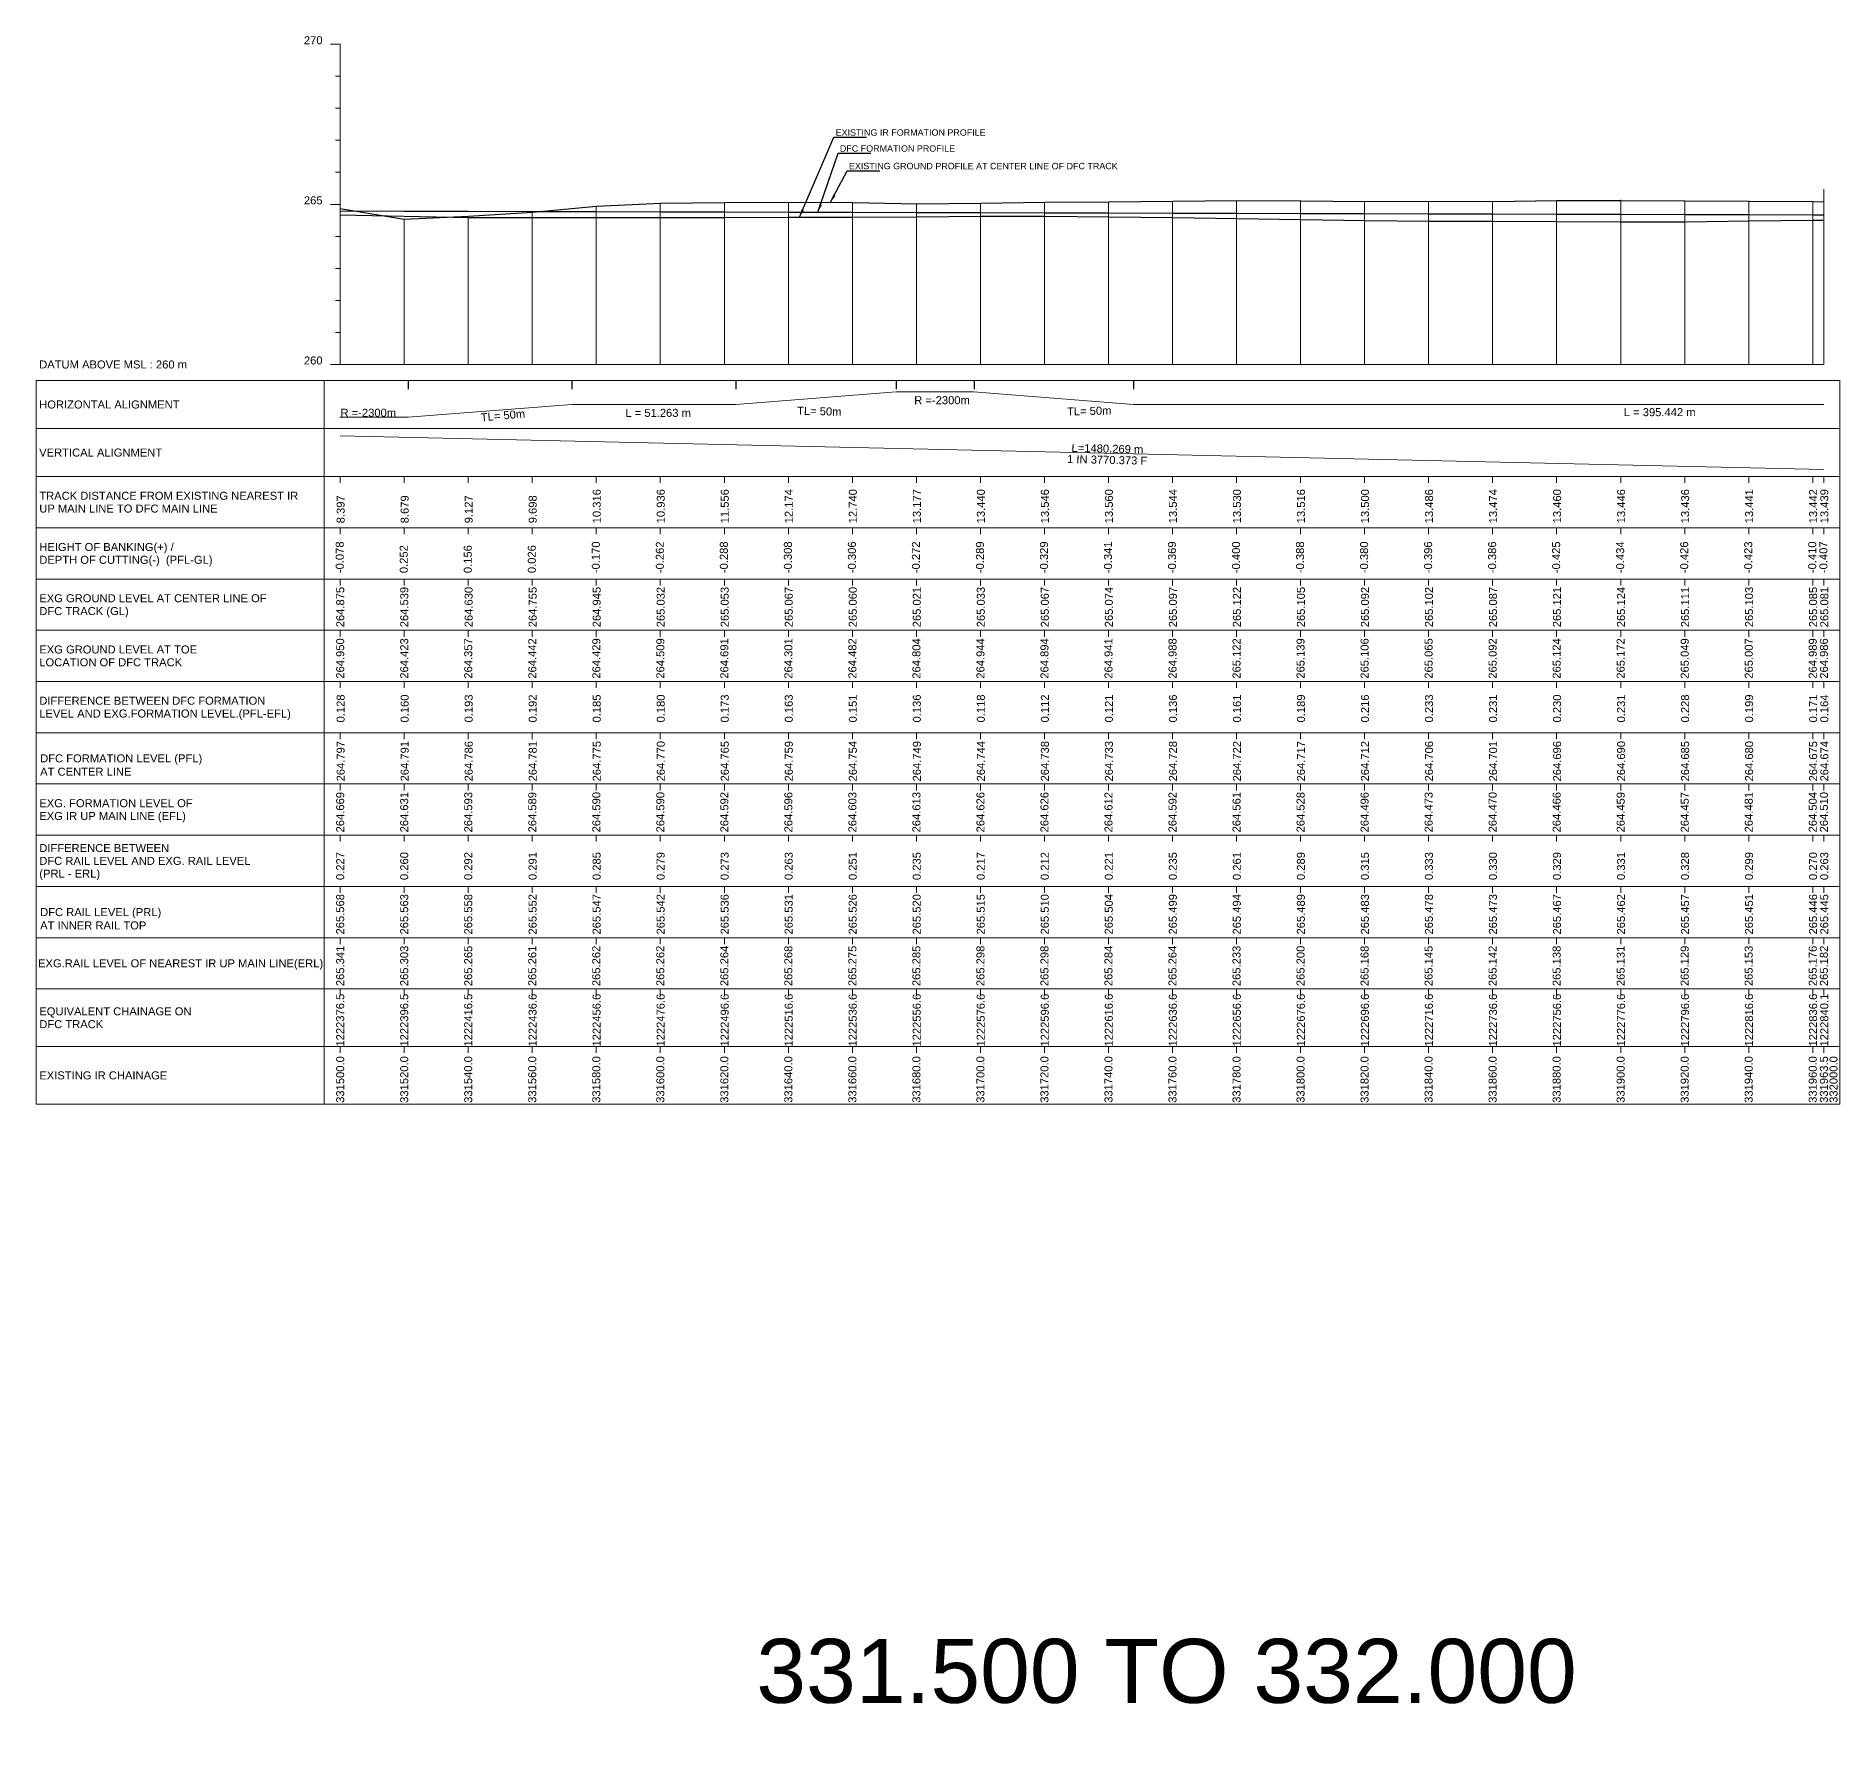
# Model space of a CAD drawing. Header units: metres. Extents: x -117481 to 30159, y 3176 to 3713.
# Drawn here: x 24905 to 25469, y 3176 to 3707 of the extents above; entities that cross this region are included whole.
import ezdxf
from ezdxf.enums import TextEntityAlignment as Align

# ---------------------------------------------------------------- set-up
doc = ezdxf.new("R2010")
doc.units = ezdxf.units.M
doc.header["$MEASUREMENT"] = 0
for name, color, linetype, lineweight in [('Horizontal Alignment', 7, 'Continuous', 0), ('LS DATUM', 7, 'Continuous', 0), ('LS DATUM X', 7, 'Continuous', 0), ('LS DATUM Y', 7, 'Continuous', 0), ('LS DIFF. EXG.RL & PRO. RL', 10, 'Continuous', 0), ('LS DIFF. PFL & EFL', 10, 'Continuous', 0), ('LS EXG FL', 7, 'Continuous', 0), ('LS EXG GL AT PRO TOE', 7, 'Continuous', 0), ('LS EXG IR CH', 7, 'Continuous', 0), ('LS EXG RL', 7, 'Continuous', 0), ('LS EXG. FL', 7, 'Continuous', 0), ('LS EXG. GL', 7, 'Continuous', 0), ('LS EXG. GL AT PRO. TOE', 7, 'Continuous', 0), ('LS EXG. IR CH', 7, 'Continuous', 0), ('LS EXG. RL', 7, 'Continuous', 0), ('LS FRAME', 7, 'Continuous', 0), ('LS HORIZONTAL ALIGNMENT', 10, 'Continuous', 0), ('LS PRL-ERL', 10, 'Continuous', 0), ('LS PRO DFCC CHAINAGE', 10, 'Continuous', 0), ('LS PRO RAIL LEVEL', 10, 'Continuous', 0), ('LS PRO. CUT & FILL', 10, 'Continuous', 0), ('LS PRO. DFCC CH', 10, 'Continuous', 0), ('LS PRO. FL', 10, 'Continuous', 0), ('LS PRO. RL', 10, 'Continuous', 0), ('LS PROFILE EXG FL', 7, 'Continuous', 25), ('LS PROFILE EXG GL', 7, 'Continuous', 30), ('LS PROFILE PRO FL', 1, 'Continuous', 30), ('LS TICKS', 7, 'Continuous', 0), ("LS TRACK CENTER's", 10, 'Continuous', 0), ('LS VERTICAL ALIGNMENT', 10, 'Continuous', 0), ('Profile Existing GL', 7, 'Continuous', 0), ('Profile Grid', 7, 'Continuous', 0)]:
    doc.layers.add(name, color=color, linetype=linetype, lineweight=lineweight)
doc.layers.add('ref text', color=3, linetype='Continuous')
doc.styles.get("Standard").update_dxf_attribs({"font": 'arial.ttf'})
doc.styles.add('Style-Arial', font='arial.ttf')
doc.styles.add('StyleArial', font='arial.ttf')
doc.dimstyles.get("Standard").update_dxf_attribs({"dimtxt": 5, "dimasz": 0.18, "dimexe": 0.18, "dimexo": 0.0625, "dimgap": 0.09, "dimtad": 0, "dimtih": 1, "dimtoh": 1, "dimdec": 4, "dimzin": 0, "dimdsep": 46, "dimtxsty": 'Standard', "dimcen": 0.09, "dimadec": 0, "dimazin": 0, "dimtfac": 1, "dimtdec": 4, "dimtofl": 0, "dimtmove": 0, "dimatfit": 3, "dimfxl": 1, "dimtolj": 1, "dimtzin": 0, "dimarcsym": 0})

# ---------------------------------------------------------------- blocks, each defined once
blk = doc.blocks.new('A$C83a34831')
at = {"color": 1}
for s, p in [('8.397', (0, 0)), ('8.679', (20, 0)), ('9.127', (40, 0)), ('9.698', (60, 0)), ('10.316', (80, 0)), ('10.936', (100, 0)), ('11.556', (120, 0)), ('12.174', (140, 0)), ('12.740', (160, 0)), ('13.177', (180, 0)), ('13.440', (200, 0)), ('13.546', (220, 0)), ('13.560', (240, 0)), ('13.544', (260, 0)), ('13.530', (280, 0)), ('13.516', (300, 0)), ('13.500', (320, 0)), ('13.486', (340, 0)), ('13.474', (360, 0)), ('13.460', (380, 0)), ('13.446', (400, 0)), ('13.436', (420, 0)), ('13.441', (440, 0)), ('13.442', (460, 0)), ('13.439', (463.49, 0))]:
    blk.add_text(s, height=2.5, rotation=90, dxfattribs=at).set_placement(p)

msp = doc.modelspace()

# ---------------------------------------------------------------- linework, layer by layer
at = {"color": 0}
for p, q in [((25021.27, 3599.28), (25021.27, 3596.54)), ((25072.37, 3599.28), (25072.37, 3596.54)), ((25123.64, 3599.28), (25123.64, 3596.54)), ((25173.64, 3599.28), (25173.64, 3596.54)), ((25198.04, 3599.28), (25198.04, 3596.54)), ((25247.84, 3599.28), (25247.84, 3596.54))]:
    msp.add_line(p, q, dxfattribs=at)
at = {"color": 0, "lineweight": 30}
msp.add_lwpolyline([(25000, 3653.03), (25020, 3649.67), (25040.1, 3650.58), (25060.1, 3651.83), (25080.1, 3653.73), (25100.1, 3654.6), (25120.1, 3654.81), (25140.1, 3654.95), (25160.1, 3654.88), (25180.1, 3654.49), (25200.1, 3654.61), (25220.1, 3654.95), (25240.1, 3655.02), (25260.1, 3655.25), (25280.1, 3655.5), (25300.1, 3655.33), (25320.1, 3655.2), (25340.1, 3655.3), (25360.1, 3655.15), (25380.1, 3655.49), (25400.1, 3655.52), (25420.1, 3655.39), (25440.1, 3655.31), (25460.1, 3655.13), (25463.6, 3655.09)], dxfattribs=at)
at = {"color": 1, "lineweight": 30}
msp.add_lwpolyline([(25000, 3652.25), (25020, 3652.19), (25040, 3652.14), (25060, 3652.09), (25080, 3652.03), (25100, 3651.98), (25120, 3651.93), (25140, 3651.87), (25160, 3651.82), (25180, 3651.77), (25200, 3651.72), (25220, 3651.66), (25240, 3651.61), (25260, 3651.56), (25280, 3651.5), (25300, 3651.45), (25320, 3651.4), (25340, 3651.34), (25360, 3651.29), (25380, 3651.24), (25400, 3651.18), (25420, 3651.13), (25440, 3651.08), (25460, 3651.03), (25463.49, 3651.02)], dxfattribs=at)
at = {"color": 0, "lineweight": 25}
msp.add_lwpolyline([(25000, 3650.97), (25020, 3650.59), (25040.1, 3650.21), (25060.1, 3650.17), (25080.1, 3650.18), (25100.1, 3650.18), (25120.1, 3650.2), (25140.1, 3650.24), (25160.1, 3650.31), (25180.1, 3650.41), (25200.1, 3650.54), (25220.1, 3650.54), (25240.1, 3650.4), (25260.1, 3650.2), (25280.1, 3649.89), (25300.1, 3649.56), (25320.1, 3649.24), (25340.1, 3649.01), (25360.1, 3648.98), (25380.1, 3648.94), (25400.1, 3648.87), (25420.1, 3648.85), (25440.1, 3649.09), (25460.1, 3649.32), (25463.6, 3649.38)], dxfattribs=at)
at = {"layer": 'LS DATUM X', "color": 7, "linetype": 'Continuous', "lineweight": 0}
msp.add_line((25000, 3604.28), (25463.5, 3604.28), dxfattribs=at)
at = {"layer": 'LS DATUM Y', "color": 7, "linetype": 'Continuous', "lineweight": 0}
for p, q in [((24997, 3704.28), (25000, 3704.28)), ((24997, 3704.28), (25000, 3704.28)), ((25000, 3604.28), (25000, 3704.28)), ((24998.5, 3694.28), (25000, 3694.28)), ((24998.5, 3684.28), (25000, 3684.28)), ((24998.5, 3674.28), (25000, 3674.28)), ((24998.5, 3664.28), (25000, 3664.28)), ((24997, 3654.28), (25000, 3654.28)), ((24998.5, 3644.28), (25000, 3644.28)), ((24998.5, 3634.28), (25000, 3634.28)), ((24998.5, 3624.28), (25000, 3624.28)), ((24998.5, 3614.28), (25000, 3614.28)), ((24997, 3604.28), (25000, 3604.28))]:
    msp.add_line(p, q, dxfattribs=at)
at = {"layer": 'LS FRAME'}
for points in [[(24995, 3373.28), (24905, 3373.28), (24905, 3599.28)], [(24905, 3599.28), (24995, 3599.28)], [(24995, 3584.28), (24905, 3584.28)], [(24995, 3569.28), (24905, 3569.28)], [(24995, 3553.28), (24905, 3553.28)], [(24905, 3553.28), (24995, 3553.28)], [(24995, 3537.28), (24905, 3537.28)], [(24905, 3537.28), (24995, 3537.28)], [(24995, 3521.28), (24905, 3521.28)], [(24905, 3521.28), (24995, 3521.28)], [(24995, 3505.28), (24905, 3505.28)], [(24995, 3489.28), (24905, 3489.28)], [(24905, 3489.28), (24995, 3489.28)], [(24995, 3473.28), (24905, 3473.28)], [(24905, 3473.28), (24995, 3473.28)], [(24995, 3457.28), (24905, 3457.28)], [(24905, 3457.28), (24995, 3457.28)], [(24995, 3441.28), (24905, 3441.28)], [(24905, 3441.28), (24995, 3441.28)], [(24995, 3425.28), (24905, 3425.28)], [(24995, 3409.28), (24905, 3409.28)], [(24995, 3391.28), (24905, 3391.28)]]:
    msp.add_lwpolyline(points, dxfattribs=at)
at = {"layer": 'LS FRAME', "color": 7, "linetype": 'Continuous', "lineweight": 0, "flags": 128}
for points in [[(24995, 3584.28), (25468.5, 3584.28), (25468.5, 3599.28), (24995, 3599.28), (24995, 3584.28)], [(24995, 3569.28), (25468.5, 3569.28), (25468.5, 3584.28), (24995, 3584.28), (24995, 3569.28)], [(24995, 3553.28), (25468.5, 3553.28), (25468.5, 3569.28), (24995, 3569.28), (24995, 3553.28)], [(24995, 3537.28), (25468.5, 3537.28), (25468.5, 3553.28), (24995, 3553.28), (24995, 3537.28)], [(24995, 3521.28), (25468.5, 3521.28), (25468.5, 3537.28), (24995, 3537.28), (24995, 3521.28)], [(24995, 3505.28), (25468.5, 3505.28), (25468.5, 3521.28), (24995, 3521.28), (24995, 3505.28)], [(24995, 3489.28), (25468.5, 3489.28), (25468.5, 3505.28), (24995, 3505.28), (24995, 3489.28)], [(24995, 3473.28), (25468.5, 3473.28), (25468.5, 3489.28), (24995, 3489.28), (24995, 3473.28)], [(24995, 3457.28), (25468.5, 3457.28), (25468.5, 3473.28), (24995, 3473.28), (24995, 3457.28)], [(24995, 3441.28), (25468.5, 3441.28), (25468.5, 3457.28), (24995, 3457.28), (24995, 3441.28)], [(24995, 3425.28), (25468.5, 3425.28), (25468.5, 3441.28), (24995, 3441.28), (24995, 3425.28)], [(24995, 3409.28), (25468.5, 3409.28), (25468.5, 3425.28), (24995, 3425.28), (24995, 3409.28)], [(24995, 3391.28), (25468.5, 3391.28), (25468.5, 3409.28), (24995, 3409.28), (24995, 3391.28)], [(24995, 3373.28), (25468.5, 3373.28), (25468.5, 3391.28), (24995, 3391.28), (24995, 3373.28)]]:
    msp.add_lwpolyline(points, close=True, dxfattribs=at)
at = {"layer": 'LS FRAME', "color": 7, "linetype": 'Continuous', "lineweight": 0}
msp.add_3dface([(24995, 3505.28), (24915, 3505.28), (24915, 3505.28)], dxfattribs=at)
at = {"layer": 'LS HORIZONTAL ALIGNMENT', "lineweight": 0, "flags": 128}
msp.add_lwpolyline([(24999.89, 3587.83), (25021.27, 3587.83), (25072.37, 3591.78), (25123.64, 3591.78), (25173.64, 3595.73), (25197.85, 3595.73), (25247.85, 3591.78), (25463.5, 3591.78)], dxfattribs=at)
at = {"layer": 'LS TICKS', "color": 7, "linetype": 'Continuous', "lineweight": 0, "flags": 128}
for points in [[(25000, 3567.28), (25000, 3569.28)], [(25020, 3567.28), (25020, 3569.28)], [(25040, 3567.28), (25040, 3569.28)], [(25060.01, 3567.28), (25060.01, 3569.28)], [(25080.01, 3567.28), (25080.01, 3569.28)], [(25100.01, 3567.28), (25100.01, 3569.28)], [(25120.01, 3567.28), (25120.01, 3569.28)], [(25140.01, 3567.28), (25140.01, 3569.28)], [(25160.01, 3567.28), (25160.01, 3569.28)], [(25180.01, 3567.28), (25180.01, 3569.28)], [(25200.01, 3567.28), (25200.01, 3569.28)], [(25220.01, 3567.28), (25220.01, 3569.28)], [(25240.01, 3567.28), (25240.01, 3569.28)], [(25260.01, 3567.28), (25260.01, 3569.28)], [(25280.01, 3567.28), (25280.01, 3569.28)], [(25300.01, 3567.28), (25300.01, 3569.28)], [(25320.01, 3567.28), (25320.01, 3569.28)], [(25340.01, 3567.28), (25340.01, 3569.28)], [(25360.01, 3567.28), (25360.01, 3569.28)], [(25380.01, 3567.28), (25380.01, 3569.28)], [(25400.01, 3567.28), (25400.01, 3569.28)], [(25420.02, 3567.28), (25420.02, 3569.28)], [(25440.02, 3567.28), (25440.02, 3569.28)], [(25460.01, 3567.28), (25460.01, 3569.28)], [(25463.5, 3567.28), (25463.5, 3569.28)], [(25000, 3551.28), (25000, 3553.28)], [(25020, 3551.28), (25020, 3553.28)], [(25040, 3551.28), (25040, 3553.28)], [(25060.01, 3551.28), (25060.01, 3553.28)], [(25080.01, 3551.28), (25080.01, 3553.28)], [(25100.01, 3551.28), (25100.01, 3553.28)], [(25120.01, 3551.28), (25120.01, 3553.28)], [(25140.01, 3551.28), (25140.01, 3553.28)], [(25160.01, 3551.28), (25160.01, 3553.28)], [(25180.01, 3551.28), (25180.01, 3553.28)], [(25200.01, 3551.28), (25200.01, 3553.28)], [(25220.01, 3551.28), (25220.01, 3553.28)], [(25240.01, 3551.28), (25240.01, 3553.28)], [(25260.01, 3551.28), (25260.01, 3553.28)], [(25280.01, 3551.28), (25280.01, 3553.28)], [(25300.01, 3551.28), (25300.01, 3553.28)], [(25320.01, 3551.28), (25320.01, 3553.28)], [(25340.01, 3551.28), (25340.01, 3553.28)], [(25360.01, 3551.28), (25360.01, 3553.28)], [(25380.01, 3551.28), (25380.01, 3553.28)], [(25400.01, 3551.28), (25400.01, 3553.28)], [(25420.02, 3551.28), (25420.02, 3553.28)], [(25440.02, 3551.28), (25440.02, 3553.28)], [(25460.01, 3551.28), (25460.01, 3553.28)], [(25463.5, 3551.28), (25463.5, 3553.28)], [(25000, 3535.28), (25000, 3537.28)], [(25020, 3535.28), (25020, 3537.28)], [(25040, 3535.28), (25040, 3537.28)], [(25060.01, 3535.28), (25060.01, 3537.28)], [(25080.01, 3535.28), (25080.01, 3537.28)], [(25100.01, 3535.28), (25100.01, 3537.28)], [(25120.01, 3535.28), (25120.01, 3537.28)], [(25140.01, 3535.28), (25140.01, 3537.28)], [(25160.01, 3535.28), (25160.01, 3537.28)], [(25180.01, 3535.28), (25180.01, 3537.28)], [(25200.01, 3535.28), (25200.01, 3537.28)], [(25220.01, 3535.28), (25220.01, 3537.28)], [(25240.01, 3535.28), (25240.01, 3537.28)], [(25260.01, 3535.28), (25260.01, 3537.28)], [(25280.01, 3535.28), (25280.01, 3537.28)], [(25300.01, 3535.28), (25300.01, 3537.28)], [(25320.01, 3535.28), (25320.01, 3537.28)], [(25340.01, 3535.28), (25340.01, 3537.28)], [(25360.01, 3535.28), (25360.01, 3537.28)], [(25380.01, 3535.28), (25380.01, 3537.28)], [(25400.01, 3535.28), (25400.01, 3537.28)], [(25420.02, 3535.28), (25420.02, 3537.28)], [(25440.02, 3535.28), (25440.02, 3537.28)], [(25460.01, 3535.28), (25460.01, 3537.28)], [(25463.5, 3535.28), (25463.5, 3537.28)], [(25000, 3519.28), (25000, 3521.28)], [(25020, 3519.28), (25020, 3521.28)], [(25040, 3519.28), (25040, 3521.28)], [(25060.01, 3519.28), (25060.01, 3521.28)], [(25080.01, 3519.28), (25080.01, 3521.28)], [(25100.01, 3519.28), (25100.01, 3521.28)], [(25120.01, 3519.28), (25120.01, 3521.28)], [(25140.01, 3519.28), (25140.01, 3521.28)], [(25160.01, 3519.28), (25160.01, 3521.28)], [(25180.01, 3519.28), (25180.01, 3521.28)], [(25200.01, 3519.28), (25200.01, 3521.28)], [(25220.01, 3519.28), (25220.01, 3521.28)], [(25240.01, 3519.28), (25240.01, 3521.28)], [(25260.01, 3519.28), (25260.01, 3521.28)], [(25280.01, 3519.28), (25280.01, 3521.28)], [(25300.01, 3519.28), (25300.01, 3521.28)], [(25320.01, 3519.28), (25320.01, 3521.28)], [(25340.01, 3519.28), (25340.01, 3521.28)], [(25360.01, 3519.28), (25360.01, 3521.28)], [(25380.01, 3519.28), (25380.01, 3521.28)], [(25400.01, 3519.28), (25400.01, 3521.28)], [(25420.02, 3519.28), (25420.02, 3521.28)], [(25440.02, 3519.28), (25440.02, 3521.28)], [(25460.01, 3519.28), (25460.01, 3521.28)], [(25463.5, 3519.28), (25463.5, 3521.28)], [(25000, 3503.28), (25000, 3505.28)], [(25020, 3503.28), (25020, 3505.28)], [(25040, 3503.28), (25040, 3505.28)], [(25060.01, 3503.28), (25060.01, 3505.28)], [(25080.01, 3503.28), (25080.01, 3505.28)], [(25100.01, 3503.28), (25100.01, 3505.28)], [(25120.01, 3503.28), (25120.01, 3505.28)], [(25140.01, 3503.28), (25140.01, 3505.28)], [(25160.01, 3503.28), (25160.01, 3505.28)], [(25180.01, 3503.28), (25180.01, 3505.28)], [(25200.01, 3503.28), (25200.01, 3505.28)], [(25220.01, 3503.28), (25220.01, 3505.28)], [(25240.01, 3503.28), (25240.01, 3505.28)], [(25260.01, 3503.28), (25260.01, 3505.28)], [(25280.01, 3503.28), (25280.01, 3505.28)], [(25300.01, 3503.28), (25300.01, 3505.28)], [(25320.01, 3503.28), (25320.01, 3505.28)], [(25340.01, 3503.28), (25340.01, 3505.28)], [(25360.01, 3503.28), (25360.01, 3505.28)], [(25380.01, 3503.28), (25380.01, 3505.28)], [(25400.01, 3503.28), (25400.01, 3505.28)], [(25420.02, 3503.28), (25420.02, 3505.28)], [(25440.02, 3503.28), (25440.02, 3505.28)], [(25460.01, 3503.28), (25460.01, 3505.28)], [(25463.5, 3503.28), (25463.5, 3505.28)], [(25000, 3487.28), (25000, 3489.28)], [(25020, 3487.28), (25020, 3489.28)], [(25040, 3487.28), (25040, 3489.28)], [(25060.01, 3487.28), (25060.01, 3489.28)], [(25080.01, 3487.28), (25080.01, 3489.28)], [(25100.01, 3487.28), (25100.01, 3489.28)], [(25120.01, 3487.28), (25120.01, 3489.28)], [(25140.01, 3487.28), (25140.01, 3489.28)], [(25160.01, 3487.28), (25160.01, 3489.28)], [(25180.01, 3487.28), (25180.01, 3489.28)], [(25200.01, 3487.28), (25200.01, 3489.28)], [(25220.01, 3487.28), (25220.01, 3489.28)], [(25240.01, 3487.28), (25240.01, 3489.28)], [(25260.01, 3487.28), (25260.01, 3489.28)], [(25280.01, 3487.28), (25280.01, 3489.28)], [(25300.01, 3487.28), (25300.01, 3489.28)], [(25320.01, 3487.28), (25320.01, 3489.28)], [(25340.01, 3487.28), (25340.01, 3489.28)], [(25360.01, 3487.28), (25360.01, 3489.28)], [(25380.01, 3487.28), (25380.01, 3489.28)], [(25400.01, 3487.28), (25400.01, 3489.28)], [(25420.02, 3487.28), (25420.02, 3489.28)], [(25440.02, 3487.28), (25440.02, 3489.28)], [(25460.01, 3487.28), (25460.01, 3489.28)], [(25463.5, 3487.28), (25463.5, 3489.28)], [(25000, 3471.28), (25000, 3473.28)], [(25020, 3471.28), (25020, 3473.28)], [(25040, 3471.28), (25040, 3473.28)], [(25060.01, 3471.28), (25060.01, 3473.28)], [(25080.01, 3471.28), (25080.01, 3473.28)], [(25100.01, 3471.28), (25100.01, 3473.28)], [(25120.01, 3471.28), (25120.01, 3473.28)], [(25140.01, 3471.28), (25140.01, 3473.28)], [(25160.01, 3471.28), (25160.01, 3473.28)], [(25180.01, 3471.28), (25180.01, 3473.28)], [(25200.01, 3471.28), (25200.01, 3473.28)], [(25220.01, 3471.28), (25220.01, 3473.28)], [(25240.01, 3471.28), (25240.01, 3473.28)], [(25260.01, 3471.28), (25260.01, 3473.28)], [(25280.01, 3471.28), (25280.01, 3473.28)], [(25300.01, 3471.28), (25300.01, 3473.28)], [(25320.01, 3471.28), (25320.01, 3473.28)], [(25340.01, 3471.28), (25340.01, 3473.28)], [(25360.01, 3471.28), (25360.01, 3473.28)], [(25380.01, 3471.28), (25380.01, 3473.28)], [(25400.01, 3471.28), (25400.01, 3473.28)], [(25420.02, 3471.28), (25420.02, 3473.28)], [(25440.02, 3471.28), (25440.02, 3473.28)], [(25460.01, 3471.28), (25460.01, 3473.28)], [(25463.5, 3471.28), (25463.5, 3473.28)], [(25000, 3455.28), (25000, 3457.28)], [(25020, 3455.28), (25020, 3457.28)], [(25040, 3455.28), (25040, 3457.28)], [(25060.01, 3455.28), (25060.01, 3457.28)], [(25080.01, 3455.28), (25080.01, 3457.28)], [(25100.01, 3455.28), (25100.01, 3457.28)], [(25120.01, 3455.28), (25120.01, 3457.28)], [(25140.01, 3455.28), (25140.01, 3457.28)], [(25160.01, 3455.28), (25160.01, 3457.28)], [(25180.01, 3455.28), (25180.01, 3457.28)], [(25200.01, 3455.28), (25200.01, 3457.28)], [(25220.01, 3455.28), (25220.01, 3457.28)], [(25240.01, 3455.28), (25240.01, 3457.28)], [(25260.01, 3455.28), (25260.01, 3457.28)], [(25280.01, 3455.28), (25280.01, 3457.28)], [(25300.01, 3455.28), (25300.01, 3457.28)], [(25320.01, 3455.28), (25320.01, 3457.28)], [(25340.01, 3455.28), (25340.01, 3457.28)], [(25360.01, 3455.28), (25360.01, 3457.28)], [(25380.01, 3455.28), (25380.01, 3457.28)], [(25400.01, 3455.28), (25400.01, 3457.28)], [(25420.02, 3455.28), (25420.02, 3457.28)], [(25440.02, 3455.28), (25440.02, 3457.28)], [(25460.01, 3455.28), (25460.01, 3457.28)], [(25463.5, 3455.28), (25463.5, 3457.28)], [(25000, 3439.28), (25000, 3441.28)], [(25020, 3439.28), (25020, 3441.28)], [(25040, 3439.28), (25040, 3441.28)], [(25060.01, 3439.28), (25060.01, 3441.28)], [(25080.01, 3439.28), (25080.01, 3441.28)], [(25100.01, 3439.28), (25100.01, 3441.28)], [(25120.01, 3439.28), (25120.01, 3441.28)], [(25140.01, 3439.28), (25140.01, 3441.28)], [(25160.01, 3439.28), (25160.01, 3441.28)], [(25180.01, 3439.28), (25180.01, 3441.28)], [(25200.01, 3439.28), (25200.01, 3441.28)], [(25220.01, 3439.28), (25220.01, 3441.28)], [(25240.01, 3439.28), (25240.01, 3441.28)], [(25260.01, 3439.28), (25260.01, 3441.28)], [(25280.01, 3439.28), (25280.01, 3441.28)], [(25300.01, 3439.28), (25300.01, 3441.28)], [(25320.01, 3439.28), (25320.01, 3441.28)], [(25340.01, 3439.28), (25340.01, 3441.28)], [(25360.01, 3439.28), (25360.01, 3441.28)], [(25380.01, 3439.28), (25380.01, 3441.28)], [(25400.01, 3439.28), (25400.01, 3441.28)], [(25420.02, 3439.28), (25420.02, 3441.28)], [(25440.02, 3439.28), (25440.02, 3441.28)], [(25460.01, 3439.28), (25460.01, 3441.28)], [(25463.5, 3439.28), (25463.5, 3441.28)], [(25000, 3423.28), (25000, 3425.28)], [(25020, 3423.28), (25020, 3425.28)], [(25040, 3423.28), (25040, 3425.28)], [(25060.01, 3423.28), (25060.01, 3425.28)], [(25080.01, 3423.28), (25080.01, 3425.28)], [(25100.01, 3423.28), (25100.01, 3425.28)], [(25120.01, 3423.28), (25120.01, 3425.28)], [(25140.01, 3423.28), (25140.01, 3425.28)], [(25160.01, 3423.28), (25160.01, 3425.28)], [(25180.01, 3423.28), (25180.01, 3425.28)], [(25200.01, 3423.28), (25200.01, 3425.28)], [(25220.01, 3423.28), (25220.01, 3425.28)], [(25240.01, 3423.28), (25240.01, 3425.28)], [(25260.01, 3423.28), (25260.01, 3425.28)], [(25280.01, 3423.28), (25280.01, 3425.28)], [(25300.01, 3423.28), (25300.01, 3425.28)], [(25320.01, 3423.28), (25320.01, 3425.28)], [(25340.01, 3423.28), (25340.01, 3425.28)], [(25360.01, 3423.28), (25360.01, 3425.28)], [(25380.01, 3423.28), (25380.01, 3425.28)], [(25400.01, 3423.28), (25400.01, 3425.28)], [(25420.02, 3423.28), (25420.02, 3425.28)], [(25440.02, 3423.28), (25440.02, 3425.28)], [(25460.01, 3423.28), (25460.01, 3425.28)], [(25463.5, 3423.28), (25463.5, 3425.28)], [(25000, 3407.28), (25000, 3409.28)], [(25020, 3407.28), (25020, 3409.28)], [(25040, 3407.28), (25040, 3409.28)], [(25060.01, 3407.28), (25060.01, 3409.28)], [(25080.01, 3407.28), (25080.01, 3409.28)], [(25100.01, 3407.28), (25100.01, 3409.28)], [(25120.01, 3407.28), (25120.01, 3409.28)], [(25140.01, 3407.28), (25140.01, 3409.28)], [(25160.01, 3407.28), (25160.01, 3409.28)], [(25180.01, 3407.28), (25180.01, 3409.28)], [(25200.01, 3407.28), (25200.01, 3409.28)], [(25220.01, 3407.28), (25220.01, 3409.28)], [(25240.01, 3407.28), (25240.01, 3409.28)], [(25260.01, 3407.28), (25260.01, 3409.28)], [(25280.01, 3407.28), (25280.01, 3409.28)], [(25300.01, 3407.28), (25300.01, 3409.28)], [(25320.01, 3407.28), (25320.01, 3409.28)], [(25340.01, 3407.28), (25340.01, 3409.28)], [(25360.01, 3407.28), (25360.01, 3409.28)], [(25380.01, 3407.28), (25380.01, 3409.28)], [(25400.01, 3407.28), (25400.01, 3409.28)], [(25420.02, 3407.28), (25420.02, 3409.28)], [(25440.02, 3407.28), (25440.02, 3409.28)], [(25460.01, 3407.28), (25460.01, 3409.28)], [(25463.5, 3407.28), (25463.5, 3409.28)], [(25000, 3389.28), (25000, 3391.28)], [(25020, 3389.28), (25020, 3391.28)], [(25040, 3389.28), (25040, 3391.28)], [(25060.01, 3389.28), (25060.01, 3391.28)], [(25080.01, 3389.28), (25080.01, 3391.28)], [(25100.01, 3389.28), (25100.01, 3391.28)], [(25120.01, 3389.28), (25120.01, 3391.28)], [(25140.01, 3389.28), (25140.01, 3391.28)], [(25160.01, 3389.28), (25160.01, 3391.28)], [(25180.01, 3389.28), (25180.01, 3391.28)], [(25200.01, 3389.28), (25200.01, 3391.28)], [(25220.01, 3389.28), (25220.01, 3391.28)], [(25240.01, 3389.28), (25240.01, 3391.28)], [(25260.01, 3389.28), (25260.01, 3391.28)], [(25280.01, 3389.28), (25280.01, 3391.28)], [(25300.01, 3389.28), (25300.01, 3391.28)], [(25320.01, 3389.28), (25320.01, 3391.28)], [(25340.01, 3389.28), (25340.01, 3391.28)], [(25360.01, 3389.28), (25360.01, 3391.28)], [(25380.01, 3389.28), (25380.01, 3391.28)], [(25400.01, 3389.28), (25400.01, 3391.28)], [(25420.02, 3389.28), (25420.02, 3391.28)], [(25440.02, 3389.28), (25440.02, 3391.28)], [(25460.01, 3389.28), (25460.01, 3391.28)], [(25463.5, 3389.28), (25463.5, 3391.28)]]:
    msp.add_lwpolyline(points, dxfattribs=at)
at = {"layer": 'LS VERTICAL ALIGNMENT', "linetype": 'Continuous', "lineweight": 0, "flags": 128}
msp.add_lwpolyline([(25000, 3582.03), (25463.5, 3571.53)], dxfattribs=at)
at = {"layer": 'Profile Grid', "linetype": 'Continuous', "lineweight": 0, "flags": 128}
for points in [[(25463.5, 3604.28), (25463.5, 3659.02)], [(25000, 3604.28), (25000, 3653.09)], [(25060.01, 3604.28), (25060.01, 3651.83)], [(25080.01, 3604.28), (25080.01, 3653.72)], [(25100.01, 3604.28), (25100.01, 3654.6)], [(25120.01, 3604.28), (25120.01, 3654.81)], [(25140.01, 3604.28), (25140.01, 3654.95)], [(25160.01, 3604.28), (25160.01, 3654.88)], [(25180.01, 3604.28), (25180.01, 3654.49)], [(25200.01, 3604.28), (25200.01, 3654.61)], [(25220.01, 3604.28), (25220.01, 3654.95)], [(25240.01, 3604.28), (25240.01, 3655.02)], [(25260.01, 3604.28), (25260.01, 3655.25)], [(25280.01, 3604.28), (25280.01, 3655.5)], [(25300.01, 3604.28), (25300.01, 3655.33)], [(25320.01, 3604.28), (25320.01, 3655.2)], [(25340.01, 3604.28), (25340.01, 3655.3)], [(25360.01, 3604.28), (25360.01, 3655.15)], [(25380.01, 3604.28), (25380.01, 3655.49)], [(25400.01, 3604.28), (25400.01, 3655.67)], [(25420.02, 3604.28), (25420.02, 3655.39)], [(25440.02, 3604.28), (25440.02, 3655.31)], [(25460.01, 3604.28), (25460.01, 3655.13)], [(25020, 3604.28), (25020, 3649.67)], [(25040, 3604.28), (25040, 3650.58)]]:
    msp.add_lwpolyline(points, dxfattribs=at)

# ---------------------------------------------------------------- block references
at = {"color": 5}
msp.add_blockref('A$C83a34831', (25001.39, 3554.68), dxfattribs=at)

# ---------------------------------------------------------------- texts
at = {"color": 1}
for s, p in [('-0.078', (25001.1, 3539.12)), ('0.252', (25021.1, 3539.12)), ('0.156', (25041.1, 3539.12)), ('0.026', (25061.1, 3539.12)), ('-0.170', (25081.1, 3539.12)), ('-0.262', (25101.1, 3539.12)), ('-0.288', (25121.1, 3539.12)), ('-0.308', (25141.1, 3539.12)), ('-0.306', (25161.1, 3539.12)), ('-0.272', (25181.1, 3539.12)), ('-0.289', (25201.1, 3539.12)), ('-0.329', (25221.1, 3539.12)), ('-0.341', (25241.1, 3539.12)), ('-0.369', (25261.1, 3539.12)), ('-0.400', (25281.1, 3539.12)), ('-0.388', (25301.1, 3539.12)), ('-0.380', (25321.1, 3539.12)), ('-0.396', (25341.1, 3539.12)), ('-0.386', (25361.1, 3539.12)), ('-0.425', (25381.1, 3539.12)), ('-0.434', (25401.1, 3539.12)), ('-0.426', (25421.1, 3539.12)), ('-0.423', (25441.1, 3539.12)), ('-0.410', (25461.1, 3539.12)), ('-0.407', (25464.59, 3539.12)), ('0.128', (25001.38, 3492.49)), ('0.160', (25021.38, 3492.49)), ('0.193', (25041.38, 3492.49)), ('0.192', (25061.38, 3492.49)), ('0.185', (25081.38, 3492.49)), ('0.180', (25101.38, 3492.49)), ('0.173', (25121.38, 3492.49)), ('0.163', (25141.38, 3492.49)), ('0.151', (25161.38, 3492.49)), ('0.136', (25181.38, 3492.49)), ('0.118', (25201.38, 3492.49)), ('0.112', (25221.38, 3492.49)), ('0.121', (25241.38, 3492.49)), ('0.136', (25261.38, 3492.49)), ('0.161', (25281.38, 3492.49)), ('0.189', (25301.38, 3492.49)), ('0.216', (25321.38, 3492.49)), ('0.233', (25341.38, 3492.49)), ('0.231', (25361.38, 3492.49)), ('0.230', (25381.38, 3492.49)), ('0.231', (25401.38, 3492.49)), ('0.228', (25421.38, 3492.49)), ('0.199', (25441.38, 3492.49)), ('0.171', (25461.38, 3492.49)), ('0.164', (25464.87, 3492.49)), ('264.797', (25001.39, 3474.08)), ('264.791', (25021.39, 3474.08)), ('264.786', (25041.39, 3474.08)), ('264.781', (25061.39, 3474.08)), ('264.775', (25081.39, 3474.08)), ('264.770', (25101.39, 3474.08)), ('264.765', (25121.39, 3474.08)), ('264.759', (25141.39, 3474.08)), ('264.754', (25161.39, 3474.08)), ('264.749', (25181.39, 3474.08)), ('264.744', (25201.39, 3474.08)), ('264.738', (25221.39, 3474.08)), ('264.733', (25241.39, 3474.08)), ('264.728', (25261.39, 3474.08)), ('264.722', (25281.39, 3474.08)), ('264.717', (25301.39, 3474.08)), ('264.712', (25321.39, 3474.08)), ('264.706', (25341.39, 3474.08)), ('264.701', (25361.39, 3474.08)), ('264.696', (25381.39, 3474.08)), ('264.690', (25401.39, 3474.08)), ('264.685', (25421.39, 3474.08)), ('264.680', (25441.39, 3474.08)), ('264.675', (25461.39, 3474.08)), ('264.674', (25464.88, 3474.08))]:
    msp.add_text(s, height=2.5, rotation=90, dxfattribs=at).set_placement(p)
at = {"layer": 'Horizontal Alignment', "color": 1, "char_height": 2.5, "attachment_point": 5, "line_spacing_factor": 0.96, "style": 'Style-Arial'}
for s, insert in [('L = 51.263 m', (25099.32, 3589.15)), ('L = 395.442 m', (25412.19, 3589.37))]:
    msp.add_mtext(s, dxfattribs=dict(at, insert=insert))
at = {"layer": 'LS DATUM', "color": 7, "style": 'StyleArial'}
msp.add_text('DATUM ABOVE MSL : 260 m', height=2.5, rotation=0, dxfattribs=at).set_placement((24905.97, 3604.28), align=Align.MIDDLE_LEFT)
at = {"layer": 'LS DATUM Y', "color": 7, "lineweight": 0, "style": 'Style-Arial'}
for s, p in [('270', (24994.5, 3704.28)), ('270', (24994.5, 3704.28)), ('265', (24994.5, 3654.28)), ('260', (24994.5, 3604.28))]:
    msp.add_text(s, height=2.5, dxfattribs=at).set_placement(p, align=Align.RIGHT)
at = {"layer": 'LS DIFF. EXG.RL & PRO. RL', "color": 10, "style": 'StyleArial'}
for s, p in [('DIFFERENCE BETWEEN ', (24906, 3453.28)), ('DFC RAIL LEVEL AND EXG. RAIL LEVEL ', (24906, 3449.28)), ('(PRL - ERL)', (24906, 3445.28))]:
    msp.add_text(s, height=2.5, rotation=0, dxfattribs=at).set_placement(p, align=Align.MIDDLE_LEFT)
at = {"layer": 'LS DIFF. PFL & EFL', "color": 10, "style": 'StyleArial'}
for s, p in [('DIFFERENCE BETWEEN DFC FORMATION ', (24906, 3499.28)), ('LEVEL AND EXG.FORMATION LEVEL.(PFL-EFL)', (24906, 3495.28))]:
    msp.add_text(s, height=2.5, rotation=0, dxfattribs=at).set_placement(p, align=Align.MIDDLE_LEFT)
at = {"layer": 'LS EXG FL', "style": 'StyleArial'}
for s, p in [('EXG. FORMATION LEVEL OF', (24906, 3467.28)), ('EXG IR UP MAIN LINE (EFL)', (24906, 3463.28))]:
    msp.add_text(s, height=2.5, rotation=0, dxfattribs=at).set_placement(p, align=Align.MIDDLE_LEFT)
at = {"layer": 'LS EXG GL AT PRO TOE', "color": 7, "style": 'StyleArial'}
for s, p in [('EXG GROUND LEVEL AT TOE', (24906, 3515.28)), ('LOCATION OF DFC TRACK', (24906, 3511.28))]:
    msp.add_text(s, height=2.5, rotation=0, dxfattribs=at).set_placement(p, align=Align.MIDDLE_LEFT)
at = {"layer": 'LS EXG IR CH', "style": 'Style-Arial'}
for s, p in [('331500.0', (25000, 3388.28)), ('331520.0', (25020, 3388.28)), ('331540.0', (25040, 3388.28)), ('331560.0', (25060, 3388.28)), ('331580.0', (25080, 3388.28)), ('331600.0', (25100, 3388.28)), ('331620.0', (25120, 3388.28)), ('331640.0', (25140, 3388.28)), ('331660.0', (25160, 3388.28)), ('331680.0', (25180, 3388.28)), ('331700.0', (25200, 3388.28)), ('331720.0', (25220, 3388.28)), ('331740.0', (25240, 3388.28)), ('331760.0', (25260, 3388.28)), ('331780.0', (25280, 3388.28)), ('331800.0', (25300, 3388.28)), ('331820.0', (25320, 3388.28)), ('331840.0', (25340, 3388.28)), ('331860.0', (25360, 3388.28)), ('331880.0', (25380, 3388.28)), ('331900.0', (25400, 3388.28)), ('331920.0', (25420, 3388.28)), ('331940.0', (25440, 3388.28)), ('331960.0', (25460, 3388.28)), ('331963.5', (25463.49, 3388.28)), ('332000.0', (25466.5, 3388.28))]:
    msp.add_text(s, height=2.5, rotation=90, dxfattribs=at).set_placement(p, align=Align.MIDDLE_RIGHT)
at = {"layer": 'LS EXG RL', "style": 'Style-Arial'}
for s, p in [('265.341', (25000, 3422.78)), ('265.303', (25020, 3422.78)), ('265.265', (25040, 3422.78)), ('265.261', (25060, 3422.78)), ('265.262', (25080, 3422.78)), ('265.262', (25100, 3422.78)), ('265.264', (25120, 3422.78)), ('265.268', (25140, 3422.78)), ('265.275', (25160, 3422.78)), ('265.285', (25180, 3422.78)), ('265.298', (25200, 3422.78)), ('265.298', (25220, 3422.78)), ('265.284', (25240, 3422.78)), ('265.264', (25260, 3422.78)), ('265.233', (25280, 3422.78)), ('265.200', (25300, 3422.78)), ('265.168', (25320, 3422.78)), ('265.145', (25340, 3422.78)), ('265.142', (25360, 3422.78)), ('265.138', (25380, 3422.78)), ('265.131', (25400, 3422.78)), ('265.129', (25420, 3422.78)), ('265.153', (25440, 3422.78)), ('265.176', (25460, 3422.78)), ('265.182', (25463.49, 3422.78))]:
    msp.add_text(s, height=2.5, rotation=90, dxfattribs=at).set_placement(p, align=Align.MIDDLE_RIGHT)
at = {"layer": 'LS EXG. FL'}
for s, p in [('264.669', (25000, 3470.78)), ('264.631', (25020, 3470.78)), ('264.593', (25040, 3470.78)), ('264.589', (25060.01, 3470.78)), ('264.590', (25080.01, 3470.78)), ('264.590', (25100.01, 3470.78)), ('264.592', (25120.01, 3470.78)), ('264.596', (25140.01, 3470.78)), ('264.603', (25160.01, 3470.78)), ('264.613', (25180.01, 3470.78)), ('264.626', (25200.01, 3470.78)), ('264.626', (25220.01, 3470.78)), ('264.612', (25240.01, 3470.78)), ('264.592', (25260.01, 3470.78)), ('264.561', (25280.01, 3470.78)), ('264.528', (25300.01, 3470.78)), ('264.496', (25320.01, 3470.78)), ('264.473', (25340.01, 3470.78)), ('264.470', (25360.01, 3470.78)), ('264.466', (25380.01, 3470.78)), ('264.459', (25400.01, 3470.78)), ('264.457', (25420.02, 3470.78)), ('264.481', (25440.02, 3470.78)), ('264.504', (25460.01, 3470.78)), ('264.510', (25463.5, 3470.78))]:
    msp.add_text(s, height=2.5, rotation=90, dxfattribs=at).set_placement(p, align=Align.MIDDLE_RIGHT)
at = {"layer": 'LS EXG. GL', "color": 7, "style": 'StyleArial'}
for s, p in [('EXG GROUND LEVEL AT CENTER LINE OF ', (24906, 3531.28)), ('DFC TRACK (GL)', (24906, 3527.28))]:
    msp.add_text(s, height=2.5, rotation=0, dxfattribs=at).set_placement(p, align=Align.MIDDLE_LEFT)
at = {"layer": 'LS EXG. GL AT PRO. TOE'}
for s, p in [('264.950', (25000, 3518.78)), ('264.423', (25020, 3518.78)), ('264.357', (25040, 3518.78)), ('264.442', (25060.01, 3518.78)), ('264.429', (25080.01, 3518.78)), ('264.509', (25100.01, 3518.78)), ('264.691', (25120.01, 3518.78)), ('264.301', (25140.01, 3518.78)), ('264.482', (25160.01, 3518.78)), ('264.804', (25180.01, 3518.78)), ('264.944', (25200.01, 3518.78)), ('264.894', (25220.01, 3518.78)), ('264.941', (25240.01, 3518.78)), ('264.988', (25260.01, 3518.78)), ('265.122', (25280.01, 3518.78)), ('265.139', (25300.01, 3518.78)), ('265.106', (25320.01, 3518.78)), ('265.065', (25340.01, 3518.78)), ('265.092', (25360.01, 3518.78)), ('265.124', (25380.01, 3518.78)), ('265.172', (25400.01, 3518.78)), ('265.049', (25420.02, 3518.78)), ('265.007', (25440.02, 3518.78)), ('264.989', (25460.01, 3518.78)), ('264.986', (25463.5, 3518.78))]:
    msp.add_text(s, height=2.5, rotation=90, dxfattribs=at).set_placement(p, align=Align.MIDDLE_RIGHT)
at = {"layer": 'LS EXG. IR CH', "style": 'StyleArial'}
msp.add_text('EXISTING IR CHAINAGE', height=2.5, rotation=0, dxfattribs=at).set_placement((24906, 3382.28), align=Align.MIDDLE_LEFT)
at = {"layer": 'LS EXG. RL', "style": 'StyleArial'}
msp.add_text('EXG.RAIL LEVEL OF NEAREST IR UP MAIN LINE(ERL)', height=2.5, rotation=0, dxfattribs=at).set_placement((24905.61, 3417.28), align=Align.MIDDLE_LEFT)
at = {"layer": 'LS HORIZONTAL ALIGNMENT', "style": 'StyleArial'}
msp.add_text('HORIZONTAL ALIGNMENT', height=2.5, rotation=0, dxfattribs=at).set_placement((24905.97, 3591.78), align=Align.MIDDLE_LEFT)
at = {"layer": 'LS HORIZONTAL ALIGNMENT', "lineweight": 0, "char_height": 2.5, "attachment_point": 5, "line_spacing_factor": 0.6, "style": 'Style-Arial'}
for insert in [(25008.79, 3589.19), (25188.01, 3593.1)]:
    msp.add_mtext('R =-2300m', dxfattribs=dict(at, insert=insert))
for insert, rotation in [((25050.84, 3588.33), 5.2918), ((25149.67, 3589.67), 358.5565), ((25233.99, 3589.73), 1.4435)]:
    msp.add_mtext('TL= 50m', dxfattribs=dict(at, insert=insert, rotation=rotation))
at = {"layer": 'LS PRL-ERL'}
for s, p in [('0.227', (25001.25, 3443.28)), ('0.260', (25021.25, 3443.28)), ('0.292', (25041.25, 3443.28)), ('0.291', (25061.35, 3443.28)), ('0.285', (25081.35, 3443.28)), ('0.279', (25101.35, 3443.28)), ('0.273', (25121.35, 3443.28)), ('0.263', (25141.35, 3443.28)), ('0.251', (25161.35, 3443.28)), ('0.235', (25181.35, 3443.28)), ('0.217', (25201.35, 3443.28)), ('0.212', (25221.35, 3443.28)), ('0.221', (25241.35, 3443.28)), ('0.235', (25261.35, 3443.28)), ('0.261', (25281.35, 3443.28)), ('0.289', (25301.35, 3443.28)), ('0.315', (25321.35, 3443.28)), ('0.333', (25341.35, 3443.28)), ('0.330', (25361.35, 3443.28)), ('0.329', (25381.35, 3443.28)), ('0.331', (25401.35, 3443.28)), ('0.328', (25421.35, 3443.28)), ('0.299', (25441.35, 3443.28)), ('0.270', (25461.35, 3443.28)), ('0.263', (25464.85, 3443.28))]:
    msp.add_text(s, height=2.5, rotation=90, dxfattribs=at).set_placement(p)
at = {"layer": 'LS PRO DFCC CHAINAGE'}
for s, p in [('1222376.5', (25001.25, 3391.28)), ('1222396.5', (25021.25, 3391.28)), ('1222416.5', (25041.25, 3391.28)), ('1222436.6', (25061.35, 3391.28)), ('1222456.6', (25081.35, 3391.28)), ('1222476.6', (25101.35, 3391.28)), ('1222496.6', (25121.35, 3391.28)), ('1222516.6', (25141.35, 3391.28)), ('1222536.6', (25161.35, 3391.28)), ('1222556.6', (25181.35, 3391.28)), ('1222576.6', (25201.35, 3391.28)), ('1222596.6', (25221.35, 3391.28)), ('1222616.6', (25241.35, 3391.28)), ('1222636.6', (25261.35, 3391.28)), ('1222656.6', (25281.35, 3391.28)), ('1222676.6', (25301.35, 3391.28)), ('1222696.6', (25321.35, 3391.28)), ('1222716.6', (25341.35, 3391.28)), ('1222736.6', (25361.35, 3391.28)), ('1222756.6', (25381.35, 3391.28)), ('1222776.6', (25401.35, 3391.28)), ('1222796.6', (25421.35, 3391.28)), ('1222816.6', (25441.35, 3391.28)), ('1222836.6', (25461.35, 3391.28)), ('1222840.1', (25464.85, 3391.28))]:
    msp.add_text(s, height=2.5, rotation=90, dxfattribs=at).set_placement(p)
at = {"layer": 'LS PRO RAIL LEVEL'}
for s, p in [('265.568', (25001.25, 3426.28)), ('265.563', (25021.25, 3426.28)), ('265.558', (25041.25, 3426.28)), ('265.552', (25061.35, 3426.28)), ('265.547', (25081.35, 3426.28)), ('265.542', (25101.35, 3426.28)), ('265.536', (25121.35, 3426.28)), ('265.531', (25141.35, 3426.28)), ('265.526', (25161.35, 3426.28)), ('265.520', (25181.35, 3426.28)), ('265.515', (25201.35, 3426.28)), ('265.510', (25221.35, 3426.28)), ('265.504', (25241.35, 3426.28)), ('265.499', (25261.35, 3426.28)), ('265.494', (25281.35, 3426.28)), ('265.489', (25301.35, 3426.28)), ('265.483', (25321.35, 3426.28)), ('265.478', (25341.35, 3426.28)), ('265.473', (25361.35, 3426.28)), ('265.467', (25381.35, 3426.28)), ('265.462', (25401.35, 3426.28)), ('265.457', (25421.35, 3426.28)), ('265.451', (25441.35, 3426.28)), ('265.446', (25461.35, 3426.28)), ('265.445', (25464.85, 3426.28))]:
    msp.add_text(s, height=2.5, rotation=90, dxfattribs=at).set_placement(p)
at = {"layer": 'LS PRO. CUT & FILL', "color": 10, "style": 'StyleArial'}
for s, p in [('HEIGHT OF BANKING(+) /', (24906, 3547.28)), ('DEPTH OF CUTTING(-)  (PFL-GL)', (24906, 3543.28))]:
    msp.add_text(s, height=2.5, rotation=0, dxfattribs=at).set_placement(p, align=Align.MIDDLE_LEFT)
at = {"layer": 'LS PRO. DFCC CH', "color": 10, "style": 'Style-Arial'}
for s, p in [('EQUIVALENT CHAINAGE ON ', (24906, 3402.28)), ('DFC TRACK', (24906, 3398.28))]:
    msp.add_text(s, height=2.5, rotation=0, dxfattribs=at).set_placement(p, align=Align.MIDDLE_LEFT)
at = {"layer": 'LS PRO. FL', "color": 10, "insert": (24906.27, 3482.53), "char_height": 2.5, "width": 91.0756, "attachment_point": 1, "rotation": 0, "style": 'StyleArial'}
msp.add_mtext('DFC FORMATION LEVEL (PFL) \\PAT CENTER LINE ', dxfattribs=at)
at = {"layer": 'LS PRO. RL', "color": 10, "insert": (24906.27, 3434.53), "char_height": 2.5, "width": 81.9168, "attachment_point": 1, "rotation": 0, "style": 'StyleArial'}
msp.add_mtext('DFC RAIL LEVEL (PRL) \\PAT INNER RAIL TOP', dxfattribs=at)
at = {"layer": 'LS PROFILE EXG FL', "color": 7, "linetype": 'Continuous', "lineweight": 0, "style": 'Style-Arial'}
msp.add_text('EXISTING IR FORMATION PROFILE', height=2, dxfattribs=at).set_placement((25154.77, 3675.71, 0))
at = {"layer": 'LS PROFILE EXG GL', "color": 7, "lineweight": 0, "style": 'Style-Arial'}
msp.add_text('EXISTING GROUND PROFILE AT CENTER LINE OF DFC TRACK', height=2, dxfattribs=at).set_placement((25158.92, 3665.24))
at = {"layer": 'LS PROFILE PRO FL', "style": 'Style-Arial'}
msp.add_text(' DFC FORMATION PROFILE', height=2, dxfattribs=at).set_placement((25155.32, 3670.72, 0))
at = {"layer": "LS TRACK CENTER's", "color": 10, "style": 'StyleArial'}
for s, p in [('TRACK DISTANCE FROM EXISTING NEAREST IR ', (24906, 3563.28)), ('UP MAIN LINE TO DFC MAIN LINE', (24906, 3559.28))]:
    msp.add_text(s, height=2.5, rotation=0, dxfattribs=at).set_placement(p, align=Align.MIDDLE_LEFT)
at = {"layer": 'LS VERTICAL ALIGNMENT', "style": 'StyleArial'}
msp.add_text('VERTICAL ALIGNMENT', height=2.5, rotation=0, dxfattribs=at).set_placement((24905.97, 3576.78), align=Align.MIDDLE_LEFT)
at = {"layer": 'LS VERTICAL ALIGNMENT', "lineweight": 0, "insert": (25239.64, 3576.23), "char_height": 2.5, "attachment_point": 5, "rotation": 358.7023, "line_spacing_factor": 0.84, "style": 'Style-Arial'}
msp.add_mtext('L=1480.269 m\\P1 IN 3770.373 F', dxfattribs=at)
at = {"layer": 'Profile Existing GL', "color": 7, "style": 'Style-Arial'}
for s, p in [('264.875', (25000.02, 3528.52)), ('264.539', (25020.02, 3528.52)), ('264.630', (25040.12, 3528.52)), ('264.755', (25060.12, 3528.52)), ('264.945', (25080.12, 3528.52)), ('265.032', (25100.12, 3528.52)), ('265.053', (25120.12, 3528.52)), ('265.067', (25140.12, 3528.52)), ('265.060', (25160.12, 3528.52)), ('265.021', (25180.12, 3528.52)), ('265.033', (25200.12, 3528.52)), ('265.067', (25220.12, 3528.52)), ('265.074', (25240.12, 3528.52)), ('265.097', (25260.12, 3528.52)), ('265.122', (25280.12, 3528.52)), ('265.105', (25300.12, 3528.52)), ('265.092', (25320.12, 3528.52)), ('265.102', (25340.12, 3528.52)), ('265.087', (25360.12, 3528.52)), ('265.121', (25380.12, 3528.52)), ('265.124', (25400.12, 3528.52)), ('265.111', (25420.12, 3528.52)), ('265.103', (25440.12, 3528.52)), ('265.085', (25460.12, 3528.52)), ('265.081', (25463.62, 3528.52))]:
    msp.add_text(s, height=2.5, rotation=90, dxfattribs=at).set_placement(p, align=Align.MIDDLE_CENTER)
at = {"layer": 'ref text', "color": 3, "insert": (25130, 3186.05), "char_height": 20, "width": 256.3165, "attachment_point": 7, "bg_fill": 3, "box_fill_scale": 1.5, "bg_fill_color": 256, "bg_fill_transparency": 0}
msp.add_mtext('331.500 TO 332.000', dxfattribs=at)

# ---------------------------------------------------------------- leaders
at = {"layer": 'LS PROFILE EXG FL', "color": 7, "lineweight": -3}
msp.add_leader([(25143.48, 3650.25, 0), (25154.26, 3675.25, 0), (25164.39, 3675.25, 0)], dimstyle='Standard', override={"dimasz": 2.5, "dimexe": 0.25, "dimexo": 0.25, "dimgap": 0.25, "dimtad": 0, "dimtih": 0, "dimtoh": 0, "dimzin": 11, "dimadec": 4, "dimazin": 3, "dimatfit": 1, "dimfrac": 2, "dimtolj": 0, "dimtzin": 11}, dxfattribs=at)
at = {"layer": 'LS PROFILE EXG GL', "color": 7, "lineweight": -3}
msp.add_leader([(25153.2, 3654.91), (25158.4, 3664.79), (25168.54, 3664.79)], dimstyle='Standard', override={"dimasz": 2.5, "dimexe": 0.25, "dimexo": 0.25, "dimgap": 0.25, "dimtad": 0, "dimtih": 0, "dimtoh": 0, "dimzin": 11, "dimadec": 4, "dimazin": 3, "dimatfit": 1, "dimfrac": 2, "dimtolj": 0, "dimtzin": 11}, dxfattribs=at)
at = {"layer": 'LS PROFILE PRO FL', "lineweight": -3}
msp.add_leader([(25149.26, 3651.85, 0), (25155.59, 3670.26, 0), (25165.73, 3670.26, 0)], dimstyle='Standard', override={"dimasz": 2.5, "dimexe": 0.25, "dimexo": 0.25, "dimgap": 0.25, "dimtad": 0, "dimtih": 0, "dimtoh": 0, "dimzin": 11, "dimadec": 4, "dimazin": 3, "dimatfit": 1, "dimfrac": 2, "dimtolj": 0, "dimtzin": 11}, dxfattribs=at)

doc.saveas('drawing.dxf')
